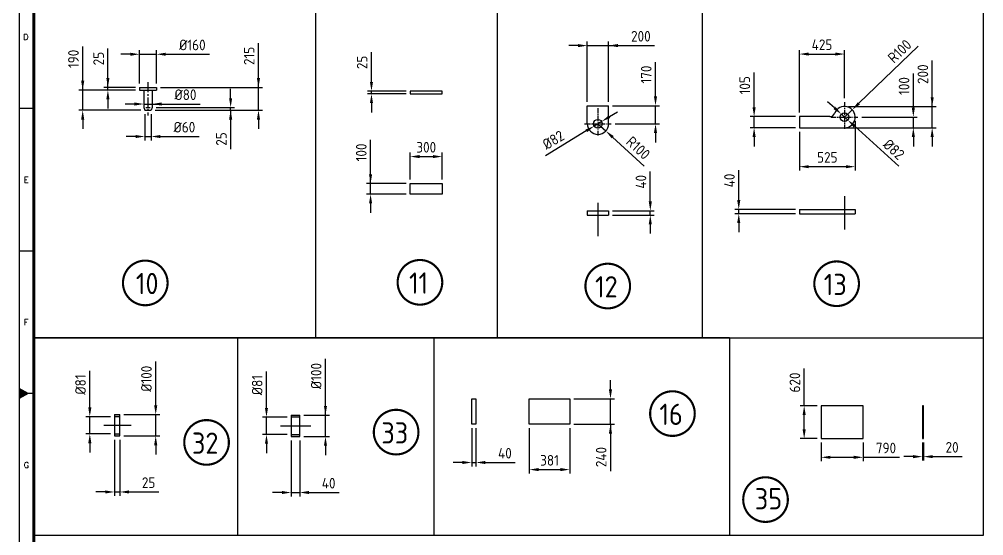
# Model space of a CAD drawing. Header units: millimetres. Extents: x -1362 to -436, y 602 to 1257.
# Drawn here: x -1359 to -996.1, y 876.7 to 1071.1 of the extents above; entities that cross this region are included whole.
import ezdxf
from ezdxf.enums import TextEntityAlignment as Align

# ---------------------------------------------------------------- set-up
doc = ezdxf.new("R2010")
doc.units = ezdxf.units.MM
doc.linetypes.add('CENTER2', pattern=[28.575, 19.05, -3.175, 3.175, -3.175])
doc.layers.add('BORDER', color=6, linetype='Continuous')
doc.styles.add('ACISOTS', font='isocp.shx')
doc.styles.add('ROMANS', font='romans.shx', dxfattribs={"width": 0.8})
doc.styles.get("Standard").update_dxf_attribs({"font": 'arial.ttf'})
doc.dimstyles.new('ISO-25', dxfattribs={"dimtxt": 4, "dimasz": 3.5, "dimexe": 1.5, "dimexo": 1.5, "dimgap": 1.5, "dimtad": 1, "dimtxsty": 'Standard', "dimcen": 0, "dimadec": 0, "dimazin": 0, "dimtfac": 1, "dimtmove": 0, "dimatfit": 3, "dimfxl": 1, "dimarcsym": 0})

# ---------------------------------------------------------------- blocks, each defined once
blk = doc.blocks.new('*D6683')
at = {"color": 0, "lineweight": -2}
for p, q in [((-1268.95, 1045.46), (-1268.95, 1062.13)), ((-1268.95, 1048.96), (-1268.95, 1052.46)), ((-1305.82, 1045.46), (-1267.45, 1045.46)), ((-1268.95, 1036.86), (-1268.95, 1045.46)), ((-1307.82, 1036.86), (-1267.45, 1036.86)), ((-1268.95, 1033.36), (-1268.95, 1029.86))]:
    blk.add_line(p, q, dxfattribs=at)
at = {"color": 0}
for points in [[(-1269.54, 1048.96), (-1268.37, 1048.96), (-1268.95, 1045.46)], [(-1268.37, 1033.36), (-1269.54, 1033.36), (-1268.95, 1036.86)]]:
    blk.add_solid(points, dxfattribs=at)
at = {"layer": 'Defpoints', "color": 0}
for p in [(-1307.32, 1045.46), (-1268.95, 1045.46), (-1309.32, 1036.86)]:
    blk.add_point(p, dxfattribs=at)
at = {"color": 0, "ltscale": 0.5, "insert": (-1272.45, 1057.29), "char_height": 4, "attachment_point": 5, "rotation": 90, "style": 'ACISOTS'}
blk.add_mtext('215', dxfattribs=at)
blk = doc.blocks.new('*D6684')
at = {"color": 0, "lineweight": -2}
for p, q in [((-1317.22, 1057.91), (-1320.72, 1057.91)), ((-1313.72, 1046.96), (-1313.72, 1059.41)), ((-1313.72, 1057.91), (-1307.32, 1057.91)), ((-1307.32, 1046.96), (-1307.32, 1059.41)), ((-1303.82, 1057.91), (-1287.32, 1057.91))]:
    blk.add_line(p, q, dxfattribs=at)
at = {"color": 0}
for points in [[(-1317.22, 1057.32), (-1317.22, 1058.49), (-1313.72, 1057.91)], [(-1303.82, 1058.49), (-1303.82, 1057.32), (-1307.32, 1057.91)]]:
    blk.add_solid(points, dxfattribs=at)
at = {"layer": 'Defpoints', "color": 0}
for p in [(-1307.32, 1057.91), (-1313.72, 1045.46), (-1307.32, 1045.46)]:
    blk.add_point(p, dxfattribs=at)
at = {"color": 0, "ltscale": 0.5, "insert": (-1293.82, 1061.41), "char_height": 4, "attachment_point": 5, "style": 'ACISOTS'}
blk.add_mtext('%%C160', dxfattribs=at)
blk = doc.blocks.new('*D6685')
at = {"color": 0, "lineweight": -2}
for p, q in [((-1311.72, 1035.36), (-1311.72, 1025.46)), ((-1309.32, 1035.36), (-1309.32, 1025.46)), ((-1315.22, 1026.96), (-1318.72, 1026.96)), ((-1311.72, 1026.96), (-1309.32, 1026.96)), ((-1305.82, 1026.96), (-1291.32, 1026.96))]:
    blk.add_line(p, q, dxfattribs=at)
at = {"color": 0}
for points in [[(-1315.22, 1026.38), (-1315.22, 1027.54), (-1311.72, 1026.96)], [(-1305.82, 1027.54), (-1305.82, 1026.38), (-1309.32, 1026.96)]]:
    blk.add_solid(points, dxfattribs=at)
at = {"layer": 'Defpoints', "color": 0}
for p in [(-1311.72, 1036.86), (-1309.32, 1036.86), (-1309.32, 1026.96)]:
    blk.add_point(p, dxfattribs=at)
at = {"color": 0, "ltscale": 0.5, "insert": (-1296.82, 1030.46), "char_height": 4, "attachment_point": 5, "style": 'ACISOTS'}
blk.add_mtext('%%C60', dxfattribs=at)
blk = doc.blocks.new('*D6686')
at = {"color": 0, "lineweight": -2}
for p, q in [((-1335.09, 1044.46), (-1335.09, 1060.88)), ((-1335.09, 1047.96), (-1335.09, 1051.46)), ((-1315.22, 1044.46), (-1336.59, 1044.46)), ((-1335.09, 1036.86), (-1335.09, 1044.46)), ((-1313.22, 1036.86), (-1336.59, 1036.86)), ((-1335.09, 1033.36), (-1335.09, 1029.86))]:
    blk.add_line(p, q, dxfattribs=at)
at = {"color": 0}
for points in [[(-1335.68, 1047.96), (-1334.51, 1047.96), (-1335.09, 1044.46)], [(-1334.51, 1033.36), (-1335.68, 1033.36), (-1335.09, 1036.86)]]:
    blk.add_solid(points, dxfattribs=at)
at = {"layer": 'Defpoints', "color": 0}
for p in [(-1335.09, 1044.46), (-1313.72, 1044.46), (-1311.72, 1036.86)]:
    blk.add_point(p, dxfattribs=at)
at = {"color": 0, "ltscale": 0.5, "insert": (-1338.59, 1056.17), "char_height": 4, "attachment_point": 5, "rotation": 90, "style": 'ACISOTS'}
blk.add_mtext('190', dxfattribs=at)
blk = doc.blocks.new('*D6687')
at = {"color": 0, "lineweight": -2}
for p, q in [((-1315.62, 1039.19), (-1319.12, 1039.19)), ((-1312.12, 1039.66), (-1312.12, 1037.69)), ((-1312.12, 1039.19), (-1308.92, 1039.19)), ((-1308.92, 1039.66), (-1308.92, 1037.69)), ((-1308.92, 1039.19), (-1290.92, 1039.19)), ((-1305.42, 1039.19), (-1301.92, 1039.19))]:
    blk.add_line(p, q, dxfattribs=at)
at = {"color": 0}
for points in [[(-1315.62, 1038.6), (-1315.62, 1039.77), (-1312.12, 1039.19)], [(-1305.42, 1039.77), (-1305.42, 1038.6), (-1308.92, 1039.19)]]:
    blk.add_solid(points, dxfattribs=at)
at = {"layer": 'Defpoints', "color": 0}
for p in [(-1312.12, 1041.16), (-1308.92, 1041.16), (-1308.92, 1039.19)]:
    blk.add_point(p, dxfattribs=at)
at = {"color": 0, "ltscale": 0.5, "insert": (-1296.42, 1042.69), "char_height": 4, "attachment_point": 5, "style": 'ACISOTS'}
blk.add_mtext('%%C80', dxfattribs=at)
blk = doc.blocks.new('*D6688')
at = {"color": 0, "lineweight": -2}
for p, q in [((-1325.61, 1045.46), (-1325.61, 1060.13)), ((-1325.61, 1048.96), (-1325.61, 1052.46)), ((-1315.22, 1045.46), (-1327.11, 1045.46)), ((-1325.61, 1044.46), (-1325.61, 1045.46)), ((-1315.22, 1044.46), (-1327.11, 1044.46)), ((-1325.61, 1040.96), (-1325.61, 1037.46))]:
    blk.add_line(p, q, dxfattribs=at)
at = {"color": 0}
for points in [[(-1326.19, 1048.96), (-1325.03, 1048.96), (-1325.61, 1045.46)], [(-1325.03, 1040.96), (-1326.19, 1040.96), (-1325.61, 1044.46)]]:
    blk.add_solid(points, dxfattribs=at)
at = {"layer": 'Defpoints', "color": 0}
for p in [(-1325.61, 1045.46), (-1313.72, 1045.46), (-1313.72, 1044.46)]:
    blk.add_point(p, dxfattribs=at)
at = {"color": 0, "ltscale": 0.5, "insert": (-1329.11, 1056.29), "char_height": 4, "attachment_point": 5, "rotation": 90, "style": 'ACISOTS'}
blk.add_mtext('25', dxfattribs=at)
blk = doc.blocks.new('*D6689')
at = {"color": 0, "lineweight": -2}
for p, q in [((-1279.42, 1041.36), (-1279.42, 1044.86)), ((-1307.82, 1036.86), (-1277.92, 1036.86)), ((-1307.42, 1037.86), (-1277.92, 1037.86)), ((-1279.42, 1036.86), (-1279.42, 1037.86)), ((-1279.42, 1036.86), (-1279.42, 1022.19)), ((-1279.42, 1033.36), (-1279.42, 1029.86))]:
    blk.add_line(p, q, dxfattribs=at)
at = {"color": 0}
for points in [[(-1280.01, 1041.36), (-1278.84, 1041.36), (-1279.42, 1037.86)], [(-1278.84, 1033.36), (-1280.01, 1033.36), (-1279.42, 1036.86)]]:
    blk.add_solid(points, dxfattribs=at)
at = {"layer": 'Defpoints', "color": 0}
for p in [(-1309.32, 1036.86), (-1308.92, 1037.86), (-1279.42, 1037.86)]:
    blk.add_point(p, dxfattribs=at)
at = {"color": 0, "ltscale": 0.5, "insert": (-1282.92, 1026.03), "char_height": 4, "attachment_point": 5, "rotation": 90, "style": 'ACISOTS'}
blk.add_mtext('25', dxfattribs=at)
blk = doc.blocks.new('*D6693')
at = {"color": 0, "lineweight": -2}
for p, q in [((-1226.77, 1009.27), (-1226.77, 1025.67)), ((-1226.77, 1012.77), (-1226.77, 1016.27)), ((-1213.32, 1009.27), (-1228.27, 1009.27)), ((-1226.77, 1005.27), (-1226.77, 1009.27)), ((-1213.32, 1005.27), (-1228.27, 1005.27)), ((-1226.77, 1001.77), (-1226.77, 998.27))]:
    blk.add_line(p, q, dxfattribs=at)
at = {"color": 0}
for points in [[(-1227.36, 1012.77), (-1226.19, 1012.77), (-1226.77, 1009.27)], [(-1226.19, 1001.77), (-1227.36, 1001.77), (-1226.77, 1005.27)]]:
    blk.add_solid(points, dxfattribs=at)
at = {"layer": 'Defpoints', "color": 0}
for p in [(-1226.77, 1009.27), (-1211.82, 1009.27), (-1211.82, 1005.27)]:
    blk.add_point(p, dxfattribs=at)
at = {"color": 0, "ltscale": 0.5, "insert": (-1230.27, 1020.97), "char_height": 4, "attachment_point": 5, "rotation": 90, "style": 'ACISOTS'}
blk.add_mtext('100', dxfattribs=at)
blk = doc.blocks.new('*D6694')
at = {"color": 0, "lineweight": -2}
for p, q in [((-1211.82, 1010.77), (-1211.82, 1020.91)), ((-1199.82, 1010.77), (-1199.82, 1020.91)), ((-1208.32, 1019.41), (-1203.32, 1019.41))]:
    blk.add_line(p, q, dxfattribs=at)
at = {"color": 0}
for points in [[(-1208.32, 1019.99), (-1208.32, 1018.82), (-1211.82, 1019.41)], [(-1203.32, 1018.82), (-1203.32, 1019.99), (-1199.82, 1019.41)]]:
    blk.add_solid(points, dxfattribs=at)
at = {"layer": 'Defpoints', "color": 0}
for p in [(-1199.82, 1019.41), (-1211.82, 1009.27), (-1199.82, 1009.27)]:
    blk.add_point(p, dxfattribs=at)
at = {"color": 0, "ltscale": 0.5, "insert": (-1205.82, 1022.91), "char_height": 4, "attachment_point": 5, "style": 'ACISOTS'}
blk.add_mtext('300', dxfattribs=at)
blk = doc.blocks.new('*D6695')
at = {"color": 0, "lineweight": -2}
for p, q in [((-1226.44, 1047.51), (-1226.44, 1058.68)), ((-1213.32, 1044.01), (-1227.94, 1044.01)), ((-1213.32, 1043.01), (-1227.94, 1043.01)), ((-1226.44, 1043.01), (-1226.44, 1044.01)), ((-1226.44, 1039.51), (-1226.44, 1036.01))]:
    blk.add_line(p, q, dxfattribs=at)
at = {"color": 0}
for points in [[(-1227.02, 1047.51), (-1225.85, 1047.51), (-1226.44, 1044.01)], [(-1225.85, 1039.51), (-1227.02, 1039.51), (-1226.44, 1043.01)]]:
    blk.add_solid(points, dxfattribs=at)
at = {"layer": 'Defpoints', "color": 0}
for p in [(-1226.44, 1044.01), (-1211.82, 1044.01), (-1211.82, 1043.01)]:
    blk.add_point(p, dxfattribs=at)
at = {"color": 0, "ltscale": 0.5, "insert": (-1229.94, 1054.84), "char_height": 4, "attachment_point": 5, "rotation": 90, "style": 'ACISOTS'}
blk.add_mtext('25', dxfattribs=at)
blk = doc.blocks.new('*D6696')
at = {"color": 0, "lineweight": -2}
for p, q in [((-1148.71, 1061.17), (-1152.21, 1061.17)), ((-1145.21, 1040.06), (-1145.21, 1062.67)), ((-1145.21, 1061.17), (-1137.21, 1061.17)), ((-1137.21, 1040.06), (-1137.21, 1062.67)), ((-1137.21, 1061.17), (-1119.91, 1061.17)), ((-1133.71, 1061.17), (-1130.21, 1061.17))]:
    blk.add_line(p, q, dxfattribs=at)
at = {"color": 0}
for points in [[(-1148.71, 1060.59), (-1148.71, 1061.76), (-1145.21, 1061.17)], [(-1133.71, 1061.76), (-1133.71, 1060.59), (-1137.21, 1061.17)]]:
    blk.add_solid(points, dxfattribs=at)
at = {"layer": 'Defpoints', "color": 0}
for p in [(-1137.21, 1061.17), (-1145.21, 1038.56), (-1137.21, 1038.56)]:
    blk.add_point(p, dxfattribs=at)
at = {"color": 0, "ltscale": 0.5, "insert": (-1125.06, 1064.68), "char_height": 4, "attachment_point": 5, "style": 'ACISOTS'}
blk.add_mtext('200', dxfattribs=at)
blk = doc.blocks.new('*D6697')
at = {"color": 0, "lineweight": -2}
for p, q in [((-1121.52, 1002.52), (-1121.52, 1013.83)), ((-1135.71, 999.02), (-1120.02, 999.02)), ((-1121.52, 997.42), (-1121.52, 999.02)), ((-1135.71, 997.42), (-1120.02, 997.42)), ((-1121.52, 993.92), (-1121.52, 990.42))]:
    blk.add_line(p, q, dxfattribs=at)
at = {"color": 0}
for points in [[(-1122.1, 1002.52), (-1120.93, 1002.52), (-1121.52, 999.02)], [(-1120.93, 993.92), (-1122.1, 993.92), (-1121.52, 997.42)]]:
    blk.add_solid(points, dxfattribs=at)
at = {"layer": 'Defpoints', "color": 0}
for p in [(-1137.21, 999.02), (-1121.52, 999.02), (-1137.21, 997.42)]:
    blk.add_point(p, dxfattribs=at)
at = {"color": 0, "ltscale": 0.5, "insert": (-1125.02, 1009.93), "char_height": 4, "attachment_point": 5, "rotation": 90, "style": 'ACISOTS'}
blk.add_mtext('40', dxfattribs=at)
blk = doc.blocks.new('*D6698')
at = {"color": 0, "lineweight": -2}
for p, q in [((-1119.55, 1042.06), (-1119.55, 1054.97)), ((-1135.71, 1038.56), (-1118.05, 1038.56)), ((-1119.55, 1031.76), (-1119.55, 1038.56)), ((-1134.7, 1031.76), (-1118.05, 1031.76)), ((-1119.55, 1028.26), (-1119.55, 1024.76))]:
    blk.add_line(p, q, dxfattribs=at)
at = {"color": 0}
for points in [[(-1120.14, 1042.06), (-1118.97, 1042.06), (-1119.55, 1038.56)], [(-1118.97, 1028.26), (-1120.14, 1028.26), (-1119.55, 1031.76)]]:
    blk.add_solid(points, dxfattribs=at)
at = {"layer": 'Defpoints', "color": 0}
for p in [(-1137.21, 1038.56), (-1119.55, 1038.56), (-1136.2, 1031.76)]:
    blk.add_point(p, dxfattribs=at)
at = {"color": 0, "ltscale": 0.5, "insert": (-1123.05, 1050.27), "char_height": 4, "attachment_point": 5, "rotation": 90, "style": 'ACISOTS'}
blk.add_mtext('170', dxfattribs=at)
blk = doc.blocks.new('*D6699')
at = {"color": 0, "lineweight": -2}
for p, q in [((-1136.82, 1034.43), (-1133.83, 1036.25)), ((-1139.81, 1032.62), (-1142.61, 1030.91)), ((-1145.6, 1029.1), (-1160.98, 1019.75))]:
    blk.add_line(p, q, dxfattribs=at)
at = {"color": 0}
for points in [[(-1137.12, 1034.93), (-1136.52, 1033.94), (-1139.81, 1032.62)], [(-1145.3, 1028.6), (-1145.91, 1029.59), (-1142.61, 1030.91)]]:
    blk.add_solid(points, dxfattribs=at)
at = {"layer": 'Defpoints', "color": 0}
for p in [(-1142.61, 1030.91), (-1139.81, 1032.62)]:
    blk.add_point(p, dxfattribs=at)
at = {"color": 0, "ltscale": 0.5, "insert": (-1158, 1025.66), "char_height": 4, "attachment_point": 5, "rotation": 31.293, "style": 'ACISOTS'}
blk.add_mtext('%%c82', dxfattribs=at)
blk = doc.blocks.new('*D6700')
at = {"color": 0, "lineweight": -2}
for p, q in [((-1141.21, 1031.76), (-1138.26, 1029.07)), ((-1135.68, 1026.7), (-1123.79, 1015.84))]:
    blk.add_line(p, q, dxfattribs=at)
at = {"color": 0}
blk.add_solid([(-1135.28, 1027.13), (-1136.07, 1026.27), (-1138.26, 1029.07)], dxfattribs=at)
at = {"layer": 'Defpoints', "color": 0}
for p in [(-1141.21, 1031.76), (-1138.26, 1029.07)]:
    blk.add_point(p, dxfattribs=at)
at = {"color": 0, "ltscale": 0.5, "insert": (-1126.08, 1022.67), "char_height": 4, "attachment_point": 5, "rotation": 317.5612, "style": 'ACISOTS'}
blk.add_mtext('R100', dxfattribs=at)
blk = doc.blocks.new('*D6701')
at = {"color": 0, "lineweight": -2}
for p, q in [((-1065.41, 1035.96), (-1065.41, 1059.49)), ((-1061.91, 1057.99), (-1051.91, 1057.99)), ((-1048.41, 1041.37), (-1048.41, 1059.49))]:
    blk.add_line(p, q, dxfattribs=at)
at = {"color": 0}
for points in [[(-1061.91, 1058.57), (-1061.91, 1057.41), (-1065.41, 1057.99)], [(-1051.91, 1057.41), (-1051.91, 1058.57), (-1048.41, 1057.99)]]:
    blk.add_solid(points, dxfattribs=at)
at = {"layer": 'Defpoints', "color": 0}
for p in [(-1048.41, 1057.99), (-1048.41, 1039.87), (-1065.41, 1034.46)]:
    blk.add_point(p, dxfattribs=at)
at = {"color": 0, "ltscale": 0.5, "insert": (-1056.91, 1061.49), "char_height": 4, "attachment_point": 5, "style": 'ACISOTS'}
blk.add_mtext('425', dxfattribs=at)
blk = doc.blocks.new('*D6702')
at = {"color": 0, "lineweight": -2}
for p, q in [((-1043.01, 1039.46), (-1020.75, 1060.91)), ((-1048.41, 1034.26), (-1045.53, 1037.03))]:
    blk.add_line(p, q, dxfattribs=at)
at = {"color": 0}
blk.add_solid([(-1043.42, 1039.88), (-1042.61, 1039.04), (-1045.53, 1037.03)], dxfattribs=at)
at = {"layer": 'Defpoints', "color": 0}
for p in [(-1048.41, 1034.26), (-1045.53, 1037.03)]:
    blk.add_point(p, dxfattribs=at)
at = {"color": 0, "ltscale": 0.5, "insert": (-1027.71, 1059.06), "char_height": 4, "attachment_point": 5, "rotation": 43.934, "style": 'ACISOTS'}
blk.add_mtext('R100', dxfattribs=at)
blk = doc.blocks.new('*D6703')
at = {"color": 0, "lineweight": -2}
for p, q in [((-1082.46, 1037.96), (-1082.46, 1051.02)), ((-1066.91, 1034.46), (-1083.96, 1034.46)), ((-1082.46, 1030.26), (-1082.46, 1034.46)), ((-1066.91, 1030.26), (-1083.96, 1030.26)), ((-1082.46, 1026.76), (-1082.46, 1023.26))]:
    blk.add_line(p, q, dxfattribs=at)
at = {"color": 0}
for points in [[(-1083.04, 1037.96), (-1081.87, 1037.96), (-1082.46, 1034.46)], [(-1081.87, 1026.76), (-1083.04, 1026.76), (-1082.46, 1030.26)]]:
    blk.add_solid(points, dxfattribs=at)
at = {"layer": 'Defpoints', "color": 0}
for p in [(-1082.46, 1034.46), (-1065.41, 1034.46), (-1065.41, 1030.26)]:
    blk.add_point(p, dxfattribs=at)
at = {"color": 0, "ltscale": 0.5, "insert": (-1085.96, 1046.24), "char_height": 4, "attachment_point": 5, "rotation": 90, "style": 'ACISOTS'}
blk.add_mtext('105', dxfattribs=at)
blk = doc.blocks.new('*D6704')
at = {"color": 0, "lineweight": -2}
for p, q in [((-1022.54, 1037.76), (-1022.54, 1050.66)), ((-1041.9, 1034.26), (-1021.04, 1034.26)), ((-1022.54, 1030.26), (-1022.54, 1034.26)), ((-1046.91, 1030.26), (-1021.04, 1030.26)), ((-1022.54, 1026.76), (-1022.54, 1023.26))]:
    blk.add_line(p, q, dxfattribs=at)
at = {"color": 0}
for points in [[(-1023.12, 1037.76), (-1021.96, 1037.76), (-1022.54, 1034.26)], [(-1021.96, 1026.76), (-1023.12, 1026.76), (-1022.54, 1030.26)]]:
    blk.add_solid(points, dxfattribs=at)
at = {"layer": 'Defpoints', "color": 0}
for p in [(-1043.4, 1034.26), (-1022.54, 1034.26), (-1048.41, 1030.26)]:
    blk.add_point(p, dxfattribs=at)
at = {"color": 0, "ltscale": 0.5, "insert": (-1026.04, 1045.96), "char_height": 4, "attachment_point": 5, "rotation": 90, "style": 'ACISOTS'}
blk.add_mtext('100', dxfattribs=at)
blk = doc.blocks.new('*D6705')
at = {"color": 0, "lineweight": -2}
for p, q in [((-1088.23, 1003.02), (-1088.23, 1014.32)), ((-1066.91, 999.52), (-1089.73, 999.52)), ((-1088.23, 997.92), (-1088.23, 999.52)), ((-1066.91, 997.92), (-1089.73, 997.92)), ((-1088.23, 994.42), (-1088.23, 990.92))]:
    blk.add_line(p, q, dxfattribs=at)
at = {"color": 0}
for points in [[(-1088.82, 1003.02), (-1087.65, 1003.02), (-1088.23, 999.52)], [(-1087.65, 994.42), (-1088.82, 994.42), (-1088.23, 997.92)]]:
    blk.add_solid(points, dxfattribs=at)
at = {"layer": 'Defpoints', "color": 0}
for p in [(-1088.23, 999.52), (-1065.41, 999.52), (-1065.41, 997.92)]:
    blk.add_point(p, dxfattribs=at)
at = {"color": 0, "ltscale": 0.5, "insert": (-1091.73, 1010.42), "char_height": 4, "attachment_point": 5, "rotation": 90, "style": 'ACISOTS'}
blk.add_mtext('40', dxfattribs=at)
blk = doc.blocks.new('*D6706')
at = {"color": 0, "lineweight": -2}
for p, q in [((-1052.21, 1037.71), (-1054.8, 1040.07)), ((-1049.62, 1035.36), (-1047.2, 1033.15)), ((-1044.61, 1030.8), (-1028.06, 1015.76))]:
    blk.add_line(p, q, dxfattribs=at)
at = {"color": 0}
for points in [[(-1052.61, 1037.28), (-1051.82, 1038.15), (-1049.62, 1035.36)], [(-1044.22, 1031.23), (-1045, 1030.37), (-1047.2, 1033.15)]]:
    blk.add_solid(points, dxfattribs=at)
at = {"layer": 'Defpoints', "color": 0}
for p in [(-1049.62, 1035.36), (-1047.2, 1033.15)]:
    blk.add_point(p, dxfattribs=at)
at = {"color": 0, "ltscale": 0.5, "insert": (-1029.87, 1022.13), "char_height": 4, "attachment_point": 5, "rotation": 317.7211, "style": 'ACISOTS'}
blk.add_mtext('%%c82', dxfattribs=at)
blk = doc.blocks.new('*D6707')
at = {"color": 0, "lineweight": -2}
for p, q in [((-1015.45, 1038.26), (-1015.45, 1055.56)), ((-1015.45, 1041.76), (-1015.45, 1045.26)), ((-1046.91, 1038.26), (-1013.95, 1038.26)), ((-1015.45, 1030.26), (-1015.45, 1038.26)), ((-1063.91, 1030.26), (-1013.95, 1030.26)), ((-1015.45, 1026.76), (-1015.45, 1023.26))]:
    blk.add_line(p, q, dxfattribs=at)
at = {"color": 0}
for points in [[(-1016.04, 1041.76), (-1014.87, 1041.76), (-1015.45, 1038.26)], [(-1014.87, 1026.76), (-1016.04, 1026.76), (-1015.45, 1030.26)]]:
    blk.add_solid(points, dxfattribs=at)
at = {"layer": 'Defpoints', "color": 0}
for p in [(-1048.41, 1038.26), (-1015.45, 1038.26), (-1065.41, 1030.26)]:
    blk.add_point(p, dxfattribs=at)
at = {"color": 0, "ltscale": 0.5, "insert": (-1018.95, 1050.41), "char_height": 4, "attachment_point": 5, "rotation": 90, "style": 'ACISOTS'}
blk.add_mtext('200', dxfattribs=at)
blk = doc.blocks.new('*D6708')
at = {"color": 0, "lineweight": -2}
for p, q in [((-1044.41, 1032.76), (-1044.41, 1014.11)), ((-1065.41, 1028.76), (-1065.41, 1014.11)), ((-1047.91, 1015.61), (-1061.91, 1015.61))]:
    blk.add_line(p, q, dxfattribs=at)
at = {"color": 0}
for points in [[(-1061.91, 1016.19), (-1061.91, 1015.02), (-1065.41, 1015.61)], [(-1047.91, 1015.02), (-1047.91, 1016.19), (-1044.41, 1015.61)]]:
    blk.add_solid(points, dxfattribs=at)
at = {"layer": 'Defpoints', "color": 0}
for p in [(-1044.41, 1034.26), (-1065.41, 1030.26), (-1065.41, 1015.61)]:
    blk.add_point(p, dxfattribs=at)
at = {"color": 0, "ltscale": 0.5, "insert": (-1054.91, 1019.11), "char_height": 4, "attachment_point": 5, "style": 'ACISOTS'}
blk.add_mtext('525', dxfattribs=at)
blk = doc.blocks.new('*D6709')
at = {"color": 0, "lineweight": -2}
for p, q in [((-1167.06, 917.18), (-1167.06, 900.12)), ((-1151.82, 917.18), (-1151.82, 900.12)), ((-1163.56, 901.62), (-1155.32, 901.62))]:
    blk.add_line(p, q, dxfattribs=at)
at = {"color": 0}
for points in [[(-1163.56, 902.21), (-1163.56, 901.04), (-1167.06, 901.62)], [(-1155.32, 901.04), (-1155.32, 902.21), (-1151.82, 901.62)]]:
    blk.add_solid(points, dxfattribs=at)
at = {"layer": 'Defpoints', "color": 0}
for p in [(-1167.06, 918.68), (-1151.82, 918.68), (-1151.82, 901.62)]:
    blk.add_point(p, dxfattribs=at)
at = {"color": 0, "ltscale": 0.5, "insert": (-1159.44, 905.12), "char_height": 4, "attachment_point": 5, "style": 'ACISOTS'}
blk.add_mtext('381', dxfattribs=at)
blk = doc.blocks.new('*D6710')
at = {"color": 0, "lineweight": -2}
for p, q in [((-1136.5, 931.78), (-1136.5, 935.28)), ((-1150.32, 928.28), (-1135, 928.28)), ((-1136.5, 918.68), (-1136.5, 928.28)), ((-1150.32, 918.68), (-1135, 918.68)), ((-1136.5, 918.68), (-1136.5, 900.98)), ((-1136.5, 915.18), (-1136.5, 911.68))]:
    blk.add_line(p, q, dxfattribs=at)
at = {"color": 0}
for points in [[(-1137.09, 931.78), (-1135.92, 931.78), (-1136.5, 928.28)], [(-1135.92, 915.18), (-1137.09, 915.18), (-1136.5, 918.68)]]:
    blk.add_solid(points, dxfattribs=at)
at = {"layer": 'Defpoints', "color": 0}
for p in [(-1151.82, 928.28), (-1136.5, 928.28), (-1151.82, 918.68)]:
    blk.add_point(p, dxfattribs=at)
at = {"color": 0, "ltscale": 0.5, "insert": (-1140, 906.33), "char_height": 4, "attachment_point": 5, "rotation": 90, "style": 'ACISOTS'}
blk.add_mtext('240', dxfattribs=at)
blk = doc.blocks.new('*D6711')
at = {"color": 0, "lineweight": -2}
for p, q in [((-1188.73, 917.18), (-1188.73, 902.8)), ((-1187.13, 917.18), (-1187.13, 902.8)), ((-1192.23, 904.3), (-1195.73, 904.3)), ((-1188.73, 904.3), (-1187.13, 904.3)), ((-1183.63, 904.3), (-1172.32, 904.3))]:
    blk.add_line(p, q, dxfattribs=at)
at = {"color": 0}
for points in [[(-1192.23, 903.72), (-1192.23, 904.88), (-1188.73, 904.3)], [(-1183.63, 904.88), (-1183.63, 903.72), (-1187.13, 904.3)]]:
    blk.add_solid(points, dxfattribs=at)
at = {"layer": 'Defpoints', "color": 0}
for p in [(-1188.73, 918.68), (-1187.13, 918.68), (-1187.13, 904.3)]:
    blk.add_point(p, dxfattribs=at)
at = {"color": 0, "ltscale": 0.5, "insert": (-1176.22, 907.8), "char_height": 4, "attachment_point": 5, "style": 'ACISOTS'}
blk.add_mtext('40', dxfattribs=at)
blk = doc.blocks.new('*D6744')
at = {"color": 0, "lineweight": -2}
for p, q in [((-1307.62, 925.8), (-1307.62, 942.3)), ((-1319.62, 922.3), (-1306.12, 922.3)), ((-1307.62, 914.3), (-1307.62, 922.3)), ((-1319.62, 914.3), (-1306.12, 914.3)), ((-1307.62, 910.8), (-1307.62, 907.3))]:
    blk.add_line(p, q, dxfattribs=at)
at = {"color": 0}
for points in [[(-1308.21, 925.8), (-1307.04, 925.8), (-1307.62, 922.3)], [(-1307.04, 910.8), (-1308.21, 910.8), (-1307.62, 914.3)]]:
    blk.add_solid(points, dxfattribs=at)
at = {"layer": 'Defpoints', "color": 0}
for p in [(-1321.12, 922.3), (-1307.62, 922.3), (-1321.12, 914.3)]:
    blk.add_point(p, dxfattribs=at)
at = {"color": 0, "ltscale": 0.5, "insert": (-1311.12, 935.8), "char_height": 4, "attachment_point": 5, "rotation": 90, "style": 'ACISOTS'}
blk.add_mtext('%%C100', dxfattribs=at)
blk = doc.blocks.new('*D6745')
at = {"color": 0, "lineweight": -2}
for p, q in [((-1332.42, 925.04), (-1332.42, 938.74)), ((-1324.62, 921.54), (-1333.92, 921.54)), ((-1332.42, 915.06), (-1332.42, 921.54)), ((-1324.62, 915.06), (-1333.92, 915.06)), ((-1332.42, 911.56), (-1332.42, 908.06))]:
    blk.add_line(p, q, dxfattribs=at)
at = {"color": 0}
for points in [[(-1333, 925.04), (-1331.83, 925.04), (-1332.42, 921.54)], [(-1331.83, 911.56), (-1333, 911.56), (-1332.42, 915.06)]]:
    blk.add_solid(points, dxfattribs=at)
at = {"layer": 'Defpoints', "color": 0}
for p in [(-1332.42, 921.54), (-1323.12, 921.54), (-1323.12, 915.06)]:
    blk.add_point(p, dxfattribs=at)
at = {"color": 0, "ltscale": 0.5, "insert": (-1335.92, 933.64), "char_height": 4, "attachment_point": 5, "rotation": 90, "style": 'ACISOTS'}
blk.add_mtext('%%C81', dxfattribs=at)
blk = doc.blocks.new('*D6746')
at = {"color": 0, "lineweight": -2}
for p, q in [((-1323.12, 912.8), (-1323.12, 891.71)), ((-1321.12, 912.8), (-1321.12, 891.71)), ((-1326.62, 893.21), (-1330.12, 893.21)), ((-1323.12, 893.21), (-1321.12, 893.21)), ((-1317.62, 893.21), (-1306.45, 893.21))]:
    blk.add_line(p, q, dxfattribs=at)
at = {"color": 0}
for points in [[(-1326.62, 892.63), (-1326.62, 893.8), (-1323.12, 893.21)], [(-1317.62, 893.8), (-1317.62, 892.63), (-1321.12, 893.21)]]:
    blk.add_solid(points, dxfattribs=at)
at = {"layer": 'Defpoints', "color": 0}
for p in [(-1323.12, 914.3), (-1321.12, 914.3), (-1321.12, 893.21)]:
    blk.add_point(p, dxfattribs=at)
at = {"color": 0, "ltscale": 0.5, "insert": (-1310.29, 896.71), "char_height": 4, "attachment_point": 5, "style": 'ACISOTS'}
blk.add_mtext('25', dxfattribs=at)
blk = doc.blocks.new('*D6747')
at = {"color": 0, "lineweight": -2}
for p, q in [((-1243.74, 922.09), (-1243.74, 943.33)), ((-1243.74, 925.59), (-1243.74, 929.09)), ((-1251.94, 922.09), (-1242.24, 922.09)), ((-1243.74, 914.09), (-1243.74, 922.09)), ((-1251.94, 914.09), (-1242.24, 914.09)), ((-1243.74, 910.59), (-1243.74, 907.09))]:
    blk.add_line(p, q, dxfattribs=at)
at = {"color": 0}
for points in [[(-1244.33, 925.59), (-1243.16, 925.59), (-1243.74, 922.09)], [(-1243.16, 910.59), (-1244.33, 910.59), (-1243.74, 914.09)]]:
    blk.add_solid(points, dxfattribs=at)
at = {"layer": 'Defpoints', "color": 0}
for p in [(-1253.44, 922.09), (-1243.74, 922.09), (-1253.44, 914.09)]:
    blk.add_point(p, dxfattribs=at)
at = {"color": 0, "ltscale": 0.5, "insert": (-1247.24, 936.83), "char_height": 4, "attachment_point": 5, "rotation": 90, "style": 'ACISOTS'}
blk.add_mtext('%%C100', dxfattribs=at)
blk = doc.blocks.new('*D6748')
at = {"color": 0, "lineweight": -2}
for p, q in [((-1265.94, 924.83), (-1265.94, 938.53)), ((-1258.14, 921.33), (-1267.44, 921.33)), ((-1265.94, 914.85), (-1265.94, 921.33)), ((-1258.14, 914.85), (-1267.44, 914.85)), ((-1265.94, 911.35), (-1265.94, 907.85))]:
    blk.add_line(p, q, dxfattribs=at)
at = {"color": 0}
for points in [[(-1266.52, 924.83), (-1265.36, 924.83), (-1265.94, 921.33)], [(-1265.36, 911.35), (-1266.52, 911.35), (-1265.94, 914.85)]]:
    blk.add_solid(points, dxfattribs=at)
at = {"layer": 'Defpoints', "color": 0}
for p in [(-1265.94, 921.33), (-1256.64, 921.33), (-1256.64, 914.85)]:
    blk.add_point(p, dxfattribs=at)
at = {"color": 0, "ltscale": 0.5, "insert": (-1269.44, 933.43), "char_height": 4, "attachment_point": 5, "rotation": 90, "style": 'ACISOTS'}
blk.add_mtext('%%C81', dxfattribs=at)
blk = doc.blocks.new('*D6749')
at = {"color": 0, "lineweight": -2}
for p, q in [((-1256.64, 912.59), (-1256.64, 891.5)), ((-1253.44, 912.59), (-1253.44, 891.5)), ((-1260.14, 893), (-1263.64, 893)), ((-1256.64, 893), (-1253.44, 893)), ((-1249.94, 893), (-1238.64, 893))]:
    blk.add_line(p, q, dxfattribs=at)
at = {"color": 0}
for points in [[(-1260.14, 892.42), (-1260.14, 893.59), (-1256.64, 893)], [(-1249.94, 893.59), (-1249.94, 892.42), (-1253.44, 893)]]:
    blk.add_solid(points, dxfattribs=at)
at = {"layer": 'Defpoints', "color": 0}
for p in [(-1256.64, 914.09), (-1253.44, 914.09), (-1253.44, 893)]:
    blk.add_point(p, dxfattribs=at)
at = {"color": 0, "ltscale": 0.5, "insert": (-1242.54, 896.5), "char_height": 4, "attachment_point": 5, "style": 'ACISOTS'}
blk.add_mtext('40', dxfattribs=at)
blk = doc.blocks.new('*D6808')
at = {"color": 0, "lineweight": -2}
for p, q in [((-1057.25, 911.78), (-1057.25, 904.75)), ((-1041.45, 911.78), (-1041.45, 904.75)), ((-1053.75, 906.25), (-1044.95, 906.25)), ((-1041.45, 906.25), (-1027.73, 906.25))]:
    blk.add_line(p, q, dxfattribs=at)
at = {"color": 0}
for points in [[(-1053.75, 906.83), (-1053.75, 905.67), (-1057.25, 906.25)], [(-1044.95, 905.67), (-1044.95, 906.83), (-1041.45, 906.25)]]:
    blk.add_solid(points, dxfattribs=at)
at = {"layer": 'Defpoints', "color": 0}
for p in [(-1057.25, 913.28), (-1041.45, 913.28), (-1041.45, 906.25)]:
    blk.add_point(p, dxfattribs=at)
at = {"color": 0, "ltscale": 0.5, "insert": (-1032.84, 909.75), "char_height": 4, "attachment_point": 5, "style": 'ACISOTS'}
blk.add_mtext('790', dxfattribs=at)
blk = doc.blocks.new('*D6809')
at = {"color": 0, "lineweight": -2}
for p, q in [((-1063.61, 925.68), (-1063.61, 939.62)), ((-1058.75, 925.68), (-1065.11, 925.68)), ((-1063.61, 916.78), (-1063.61, 922.18)), ((-1058.75, 913.28), (-1065.11, 913.28))]:
    blk.add_line(p, q, dxfattribs=at)
at = {"color": 0}
for points in [[(-1063.03, 922.18), (-1064.2, 922.18), (-1063.61, 925.68)], [(-1064.2, 916.78), (-1063.03, 916.78), (-1063.61, 913.28)]]:
    blk.add_solid(points, dxfattribs=at)
at = {"layer": 'Defpoints', "color": 0}
for p in [(-1063.61, 925.68), (-1057.25, 925.68), (-1057.25, 913.28)]:
    blk.add_point(p, dxfattribs=at)
at = {"color": 0, "ltscale": 0.5, "insert": (-1067.11, 934.4), "char_height": 4, "attachment_point": 5, "rotation": 90, "style": 'ACISOTS'}
blk.add_mtext('620', dxfattribs=at)
blk = doc.blocks.new('*D6810')
at = {"color": 0, "lineweight": -2}
for p, q in [((-1019.11, 911.78), (-1019.11, 905)), ((-1018.71, 911.78), (-1018.71, 905)), ((-1022.61, 906.5), (-1026.11, 906.5)), ((-1019.11, 906.5), (-1018.71, 906.5)), ((-1015.21, 906.5), (-1004.21, 906.5))]:
    blk.add_line(p, q, dxfattribs=at)
at = {"color": 0}
for points in [[(-1022.61, 905.92), (-1022.61, 907.08), (-1019.11, 906.5)], [(-1015.21, 907.08), (-1015.21, 905.92), (-1018.71, 906.5)]]:
    blk.add_solid(points, dxfattribs=at)
at = {"layer": 'Defpoints', "color": 0}
for p in [(-1019.11, 913.28), (-1018.71, 913.28), (-1018.71, 906.5)]:
    blk.add_point(p, dxfattribs=at)
at = {"color": 0, "ltscale": 0.5, "insert": (-1007.96, 910), "char_height": 4, "attachment_point": 5, "style": 'ACISOTS'}
blk.add_mtext('20', dxfattribs=at)
blk = doc.blocks.new('A1B')
at = {"layer": 'BORDER', "color": 1}
for p, q in [((3, 393.84), (8, 393.84)), ((3, 345.17), (8, 345.17))]:
    blk.add_line(p, q, dxfattribs=at)
at = {"layer": 'BORDER'}
for p, q in [((6, 296.5), (3, 298.23)), ((8, 296.5), (3, 296.5)), ((6, 296.5), (3, 294.77))]:
    blk.add_line(p, q, dxfattribs=at)
blk.add_lwpolyline([(837, 3), (837, 590), (3, 590), (3, 3)], close=True, dxfattribs=at)
at = {"layer": 'BORDER', "const_width": 1}
blk.add_lwpolyline([(8, 8), (832, 8), (832, 585), (8, 585)], close=True, dxfattribs=at)
at = {"layer": 'BORDER'}
blk.add_solid([(3, 298.23), (3, 294.77), (6, 296.5)], dxfattribs=at)
at = {"layer": 'BORDER', "color": 1, "style": 'ROMANS'}
for s, p in [('D', (5.25, 417.17)), ('E', (5.39, 368.4)), ('F', (5.34, 319.81)), ('G', (5.44, 271.07))]:
    blk.add_text(s, height=2, dxfattribs=at).set_placement(p, align=Align.CENTER)
blk = doc.blocks.new('A$7EA51210113029E')
blk.add_blockref('A1B', (0, 0))

msp = doc.modelspace()

# ---------------------------------------------------------------- hatches: boundary and pattern name
at = {"ltscale": 0.5, "transparency": 33554687}
h = msp.add_hatch(color=256, dxfattribs=at)
h.dxf.hatch_style = 1
h.paths.add_polyline_path([(-1323.12111, 922.30142), (-1323.12111, 921.54142), (-1321.12111, 921.54142), (-1321.12111, 922.30142)])
h.paths.add_polyline_path([(-1323.12111, 915.06142), (-1323.12111, 914.30142), (-1321.12111, 914.30142), (-1321.12111, 915.06142)])
h = msp.add_hatch(color=256, dxfattribs=at)
h.dxf.hatch_style = 1
h.paths.add_polyline_path([(-1253.44445, 921.33426), (-1253.44445, 922.09426), (-1256.64445, 922.09426), (-1256.64445, 921.33426)])
h.paths.add_polyline_path([(-1253.44445, 914.09426), (-1253.44445, 914.85426), (-1256.64445, 914.85426), (-1256.64445, 914.09426)])

# ---------------------------------------------------------------- linework, layer by layer
at = {"color": 2, "ltscale": 0.5}
for p, q in [((-1247.52693, 1080.59685), (-1247.52693, 951.04462)), ((-1179.09032, 1080.59685), (-1179.09032, 951.35212)), ((-1102.02102, 1080.59685), (-1102.02102, 951.35212)), ((-1313.72302, 1045.46003), (-1313.72302, 1044.46003)), ((-1307.32302, 1045.46003), (-1307.32302, 1044.46003)), ((-1313.72302, 1044.46003), (-1307.32302, 1044.46003)), ((-1312.12302, 1044.46003), (-1312.12302, 1037.86003)), ((-1308.92302, 1044.46003), (-1308.92302, 1037.86003)), ((-1145.21229, 1038.56496), (-1137.21229, 1038.56496)), ((-1312.12302, 1037.86003), (-1311.72302, 1036.86003)), ((-1308.92302, 1037.86003), (-1309.32302, 1036.86003)), ((-1053.99358, 1034.45703), (-1065.41147, 1034.45703)), ((-1065.41147, 1030.25703), (-1048.41147, 1030.25703)), ((-1276.90301, 951.35212), (-1276.90301, 876.86212)), ((-1202.96434, 951.35212), (-1202.96434, 876.86212)), ((-1323.12111, 922.30142), (-1323.12111, 914.30142)), ((-1323.12111, 922.30142), (-1321.12111, 922.30142)), ((-1321.12111, 914.30142), (-1321.12111, 922.30142)), ((-1256.64445, 922.09426), (-1256.64445, 914.09426)), ((-1256.64445, 922.09426), (-1253.44445, 922.09426)), ((-1253.44445, 914.09426), (-1253.44445, 922.09426)), ((-1327.13531, 918.30142), (-1316.89909, 918.30142)), ((-1321.12111, 921.54142), (-1323.12111, 921.54142)), ((-1253.44445, 921.29426), (-1256.64445, 921.29426)), ((-1323.12111, 915.06142), (-1321.12111, 915.06142)), ((-1260.65866, 918.09426), (-1249.22243, 918.09426)), ((-1256.64445, 914.89426), (-1253.44445, 914.89426)), ((-1323.12111, 914.30142), (-1321.12111, 914.30142)), ((-1256.64445, 914.09426), (-1253.44445, 914.09426))]:
    msp.add_line(p, q, dxfattribs=at)
at = {"color": 2}
for p, q in [((-1313.72302, 1045.46003), (-1307.32302, 1045.46003)), ((-1145.21229, 1031.76496), (-1145.21229, 1038.56496)), ((-1137.21229, 1031.76496), (-1137.21229, 1038.56496)), ((-1311.72302, 1036.86003), (-1309.32302, 1036.86003)), ((-1065.41147, 1034.45703), (-1065.41147, 1030.25703))]:
    msp.add_line(p, q, dxfattribs=at)
at = {"color": 3, "linetype": 'CENTER2', "ltscale": 0.2}
msp.add_line((-1310.52302, 1047.39578), (-1310.52302, 1034.92427), dxfattribs=at)
at = {"color": 3, "linetype": 'CENTER2', "ltscale": 0.1}
for p, q in [((-1048.41147, 1039.87313), (-1048.41147, 1029.84092)), ((-1141.21229, 1037.58106), (-1141.21229, 1027.34885)), ((-1053.42757, 1034.25703), (-1043.39536, 1034.25703)), ((-1146.22839, 1031.76496), (-1136.19618, 1031.76496))]:
    msp.add_line(p, q, dxfattribs=at)
at = {"color": 3, "linetype": 'CENTER2'}
for p, q in [((-1311.32302, 1037.86003), (-1309.72302, 1037.86003)), ((-1141.21229, 1001.95929), (-1141.21229, 989.48778)), ((-1048.41147, 1004.45136), (-1048.41147, 991.97985))]:
    msp.add_line(p, q, dxfattribs=at)
at = {"color": 4, "ltscale": 0.5}
for p, q in [((-1145.21229, 999.02353), (-1137.21229, 999.02353)), ((-1145.21229, 999.02353), (-1145.21229, 997.42353)), ((-1137.21229, 999.02353), (-1137.21229, 997.42353)), ((-1065.41147, 999.5156), (-1044.41147, 999.5156)), ((-1065.41147, 999.5156), (-1065.41147, 997.9156)), ((-1044.41147, 999.5156), (-1044.41147, 997.9156)), ((-1145.21229, 997.42353), (-1137.21229, 997.42353)), ((-1065.41147, 997.9156), (-1044.41147, 997.9156))]:
    msp.add_line(p, q, dxfattribs=at)
at = {"color": 2, "ltscale": 0.5}
for points in [[(-1353.4393, 1248.35212), (-996.21379, 1248.35212), (-996.21379, 951.04462), (-1353.4393, 951.04462)], [(-1199.82252, 1044.01091), (-1211.82252, 1044.01091), (-1211.82252, 1043.01091), (-1199.82252, 1043.01091)], [(-1188.72605, 918.68189), (-1188.72605, 928.28189), (-1187.12605, 928.28189), (-1187.12605, 918.68189)], [(-1167.05549, 928.28189), (-1151.82349, 928.28189), (-1151.82349, 918.68189), (-1167.05549, 918.68189)], [(-1057.24773, 913.27542), (-1041.44773, 913.27542), (-1041.44773, 925.67542), (-1057.24773, 925.67542)], [(-1019.11232, 913.27542), (-1018.71232, 913.27542), (-1018.71232, 925.67542), (-1019.11232, 925.67542)]]:
    msp.add_lwpolyline(points, close=True, dxfattribs=at)
at = {"color": 4, "ltscale": 0.5}
msp.add_lwpolyline([(-1199.82252, 1005.26948), (-1211.82252, 1005.26948), (-1211.82252, 1009.26948), (-1199.82252, 1009.26948)], close=True, dxfattribs=at)
at = {"color": 2, "ltscale": 0.5, "const_width": 0.8}
for points in [[(-1303.14123, 971.86585, 1), (-1319.94123, 971.86585, 1)], [(-1199.79797, 972.09242, 1), (-1216.59797, 972.09242, 1)], [(-1059.80085, 971.56624, 1), (-1043.00085, 971.56624, 1)], [(-1129.12939, 970.69864, 1), (-1145.92939, 970.69864, 1)], [(-1121.57871, 922.70194, 1), (-1104.77871, 922.70194, 1)], [(-1225.55456, 915.72363, 1), (-1208.75456, 915.72363, 1)], [(-1296.88443, 911.85352, 1), (-1280.08443, 911.85352, 1)], [(-1069.75943, 890.33264, 1), (-1086.55943, 890.33264, 1)]]:
    msp.add_lwpolyline(points, format="xyb", close=True, dxfattribs=at)
at = {"color": 2, "ltscale": 0.5}
msp.add_lwpolyline([(-996.21379, 951.04462), (-996.21379, 876.86212), (-1353.4393, 876.86212), (-1353.4393, 951.35212), (-1091.7693, 951.35212), (-1091.7693, 876.86212)], dxfattribs=at)
at = {"color": 3, "linetype": 'CENTER2'}
msp.add_circle((-1310.52302, 1037.86003), 0.2, dxfattribs=at)
at = {"color": 2}
for centre in [(-1048.41147, 1034.25703), (-1141.21229, 1031.76496)]:
    msp.add_circle(centre, 1.64, dxfattribs=at)
for centre, start, end in [((-1048.41147, 1034.25703), 270, 158.4898117), ((-1141.21229, 1031.76496), 180, 0)]:
    msp.add_arc(centre, 4, start, end, dxfattribs=at)
at = {"color": 2, "ltscale": 0.5}
msp.add_arc((-1053.99358, 1036.45703), 2, 270, 338.4898117, dxfattribs=at)

# ---------------------------------------------------------------- block references
at = {"color": 2, "ltscale": 0.5, "xscale": 1.1025, "yscale": 1.1025, "zscale": 1.1025}
msp.add_blockref('A$7EA51210113029E', (-1362.2593, 603.38962), dxfattribs=at)

# ---------------------------------------------------------------- texts
at = {"char_height": 8, "style": 'ACISOTS'}
for s, insert, attachment_point in [('10', (-1315.07492, 967.63988), 7), ('11', (-1208.71163, 971.81271), 5), ('12', (-1138.04305, 970.41892), 5), ('13', (-1051.91451, 971.28653), 5), ('16', (-1113.69237, 922.42223), 5), ('33', (-1217.66822, 915.44391), 5), ('32', (-1288.99809, 911.57381), 5), ('35', (-1082.19002, 886.65172), 7)]:
    msp.add_mtext(s, dxfattribs=dict(at, insert=insert, attachment_point=attachment_point))

# ---------------------------------------------------------------- dimensions: what is measured, and where the dimension line sits
for base, p1, p2, override, picture, middle in [((-1137.21229, 1061.17486), (-1145.21229, 1038.56496), (-1137.21229, 1038.56496), {"dimtxt": 4, "dimlfac": 25, "dimtxsty": 'ACISOTS'}, '*D6696', (-1125.05993, 1061.17486)), ((-1199.82252, 1019.40642), (-1211.82252, 1009.26948), (-1199.82252, 1009.26948), {"dimtxt": 4, "dimlfac": 25, "dimtxsty": 'ACISOTS'}, '*D6694', (-1205.82252, 1019.40642)), ((-1041.44773, 906.25153), (-1057.24773, 913.27542), (-1041.44773, 913.27542), {"dimtxt": 4, "dimlfac": 50, "dimtxsty": 'ACISOTS'}, '*D6808', (-1032.83893, 906.25153))]:
    dim = msp.add_linear_dim(base=base, p1=p1, p2=p2, dimstyle='ISO-25', override=override)
    dim.commit()
    dim.dimension.update_dxf_attribs({"geometry": picture, "text_midpoint": middle, "dimtype": 160})
for base, p1, p2, picture, middle in [((-1307.32302, 1057.90689), (-1313.72302, 1045.46003), (-1307.32302, 1045.46003), '*D6684', (-1293.82144, 1061.40689)), ((-1309.32302, 1026.96119), (-1311.72302, 1036.86003), (-1309.32302, 1036.86003), '*D6685', (-1296.82144, 1030.46119))]:
    dim = msp.add_linear_dim(base=base, p1=p1, p2=p2, text='%%C<>', dimstyle='ISO-25', override={"dimtxt": 4, "dimlfac": 25, "dimtxsty": 'ACISOTS'})
    dim.commit()
    dim.dimension.update_dxf_attribs({"geometry": picture, "text_midpoint": middle})
for base, p1, p2, override, picture, middle in [((-1048.41147, 1057.99104), (-1065.41147, 1034.45703), (-1048.41147, 1039.87313), {"dimtxt": 4, "dimlfac": 25, "dimtxsty": 'ACISOTS'}, '*D6701', (-1056.91147, 1061.49144)), ((-1065.41147, 1015.60588), (-1044.41147, 1034.25703), (-1065.41147, 1030.25703), {"dimtxt": 4, "dimlfac": 25, "dimtxsty": 'ACISOTS'}, '*D6708', (-1054.91147, 1019.10627)), ((-1187.12605, 904.29893), (-1188.72605, 918.68189), (-1187.12605, 918.68189), {"dimtxt": 4, "dimlfac": 25, "dimtxsty": 'ACISOTS'}, '*D6711', (-1176.22447, 907.79893)), ((-1151.82349, 901.62367), (-1167.05549, 918.68189), (-1151.82349, 918.68189), {"dimtxt": 4, "dimdec": 0, "dimlfac": 25, "dimtxsty": 'ACISOTS'}, '*D6709', (-1159.43949, 905.12367)), ((-1321.12111, 893.21181), (-1323.12111, 914.30142), (-1321.12111, 914.30142), {"dimtxt": 4, "dimlfac": 12.5, "dimtxsty": 'ACISOTS'}, '*D6746', (-1310.28748, 896.71221)), ((-1253.44445, 893.00465), (-1256.64445, 914.09426), (-1253.44445, 914.09426), {"dimtxt": 4, "dimlfac": 12.5, "dimtxsty": 'ACISOTS'}, '*D6749', (-1242.54288, 896.50465)), ((-1018.71232, 906.49862), (-1019.11232, 913.27542), (-1018.71232, 913.27542), {"dimtxt": 4, "dimlfac": 50, "dimtxsty": 'ACISOTS'}, '*D6810', (-1007.95996, 909.99901))]:
    dim = msp.add_linear_dim(base=base, p1=p1, p2=p2, dimstyle='ISO-25', override=override)
    dim.commit()
    dim.dimension.update_dxf_attribs({"geometry": picture, "text_midpoint": middle})
for center, mpoint, picture, middle in [((-1048.41147, 1034.25703), (-1045.53091, 1037.03234), '*D6702', (-1025.28607, 1056.53752)), ((-1141.21229, 1031.76496), (-1138.26029, 1029.06575), '*D6700', (-1128.44374, 1020.08983))]:
    dim = msp.add_radius_dim(center=center, mpoint=mpoint, dimstyle='ISO-25', override={"dimtxt": 4, "dimlfac": 25, "dimtxsty": 'ACISOTS'})
    dim.commit()
    dim.dimension.update_dxf_attribs({"geometry": picture, "text_midpoint": middle, "dimtype": 164})
for base, p1, p2, override, picture, middle in [((-1335.09455, 1044.46003), (-1311.72302, 1036.86003), (-1313.72302, 1044.46003), {"dimtxt": 4, "dimlfac": 25, "dimtxsty": 'ACISOTS'}, '*D6686', (-1335.09455, 1056.16882)), ((-1325.60849, 1045.46003), (-1313.72302, 1044.46003), (-1313.72302, 1045.46003), {"dimtxt": 4, "dimlfac": 25, "dimtxsty": 'ACISOTS'}, '*D6688', (-1325.60849, 1056.29366)), ((-1268.95323, 1045.46003), (-1309.32302, 1036.86003), (-1307.32302, 1045.46003), {"dimtxt": 4, "dimlfac": 25, "dimtxsty": 'ACISOTS'}, '*D6683', (-1268.95323, 1057.29366)), ((-1015.45216, 1038.25703), (-1065.41147, 1030.25703), (-1048.41147, 1038.25703), {"dimtxt": 4, "dimlfac": 25, "dimtxsty": 'ACISOTS'}, '*D6707', (-1015.45216, 1050.40939)), ((-1279.42224, 1037.86003), (-1309.32302, 1036.86003), (-1308.92302, 1037.86003), {"dimtxt": 4, "dimlfac": 25, "dimtxsty": 'ACISOTS'}, '*D6689', (-1279.42224, 1026.0264)), ((-1226.77278, 1009.26948), (-1211.82252, 1005.26948), (-1211.82252, 1009.26948), {"dimtxt": 4, "dimlfac": 25, "dimtxsty": 'ACISOTS'}, '*D6693', (-1226.77278, 1020.97105)), ((-1063.61351, 925.67542), (-1057.24773, 913.27542), (-1057.24773, 925.67542), {"dimtxt": 4, "dimlfac": 50, "dimtxsty": 'ACISOTS'}, '*D6809', (-1063.61351, 934.39668)), ((-1136.50439, 928.28189), (-1151.82349, 918.68189), (-1151.82349, 928.28189), {"dimtxt": 4, "dimlfac": 25, "dimtxsty": 'ACISOTS'}, '*D6710', (-1136.50439, 906.32952))]:
    dim = msp.add_linear_dim(base=base, p1=p1, p2=p2, angle=90, dimstyle='ISO-25', override=override)
    dim.commit()
    dim.dimension.update_dxf_attribs({"geometry": picture, "text_midpoint": middle, "dimtype": 160})
for base, p1, p2, picture, middle in [((-1226.43658, 1044.01091), (-1211.82252, 1043.01091), (-1211.82252, 1044.01091), '*D6695', (-1229.93697, 1054.84454)), ((-1119.55493, 1038.56496), (-1136.19618, 1031.76496), (-1137.21229, 1038.56496), '*D6698', (-1123.05493, 1050.26653)), ((-1082.45818, 1034.45703), (-1065.41147, 1030.25703), (-1065.41147, 1034.45703), '*D6703', (-1085.95818, 1046.23987)), ((-1022.54051, 1034.25703), (-1048.41147, 1030.25703), (-1043.39536, 1034.25703), '*D6704', (-1026.04051, 1045.9586)), ((-1121.51827, 999.02353), (-1137.21229, 997.42353), (-1137.21229, 999.02353), '*D6697', (-1125.01827, 1009.92511)), ((-1088.23169, 999.5156), (-1065.41147, 997.9156), (-1065.41147, 999.5156), '*D6705', (-1091.73169, 1010.41718))]:
    dim = msp.add_linear_dim(base=base, p1=p1, p2=p2, angle=90, dimstyle='ISO-25', override={"dimtxt": 4, "dimlfac": 25, "dimtxsty": 'ACISOTS'})
    dim.commit()
    dim.dimension.update_dxf_attribs({"geometry": picture, "text_midpoint": middle})
dim = msp.add_linear_dim(base=(-1308.92302, 1039.18568), p1=(-1312.12302, 1041.16003), p2=(-1308.92302, 1041.16003), text='%%C<>', dimstyle='ISO-25', override={"dimtxt": 4, "dimlfac": 25, "dimtxsty": 'ACISOTS'})
dim.commit()
dim.dimension.update_dxf_attribs({"geometry": '*D6687', "text_midpoint": (-1296.42144, 1039.18568), "dimtype": 160})
for p1, p2, picture, middle in [((-1049.62487, 1035.36032), (-1047.19806, 1033.15374), '*D6706', (-1032.22124, 1019.53596)), ((-1139.81087, 1032.6168), (-1142.6137, 1030.91312), '*D6699', (-1156.17939, 1022.66731))]:
    dim = msp.add_diameter_dim_2p(p1=p1, p2=p2, dimstyle='ISO-25', override={"dimtxt": 4, "dimlfac": 25, "dimtxsty": 'ACISOTS'})
    dim.commit()
    dim.dimension.update_dxf_attribs({"geometry": picture, "text_midpoint": middle, "dimtype": 163})
for base, p1, p2, picture, middle in [((-1307.6222, 922.30142), (-1321.12111, 914.30142), (-1321.12111, 922.30142), '*D6744', (-1311.1222, 935.80299)), ((-1332.41715, 921.54142), (-1323.12111, 915.06142), (-1323.12111, 921.54142), '*D6745', (-1335.91715, 933.64142)), ((-1265.94049, 921.33426), (-1256.64445, 914.85426), (-1256.64445, 921.33426), '*D6748', (-1269.44049, 933.43426))]:
    dim = msp.add_linear_dim(base=base, p1=p1, p2=p2, angle=90, text='%%C<>', dimstyle='ISO-25', override={"dimtxt": 4, "dimlfac": 12.5, "dimtxsty": 'ACISOTS'})
    dim.commit()
    dim.dimension.update_dxf_attribs({"geometry": picture, "text_midpoint": middle})
dim = msp.add_linear_dim(base=(-1243.74345, 922.09426), p1=(-1253.44445, 914.09426), p2=(-1253.44445, 922.09426), angle=90, text='%%C<>', dimstyle='ISO-25', override={"dimtxt": 4, "dimlfac": 12.5, "dimtxsty": 'ACISOTS'})
dim.commit()
dim.dimension.update_dxf_attribs({"geometry": '*D6747', "text_midpoint": (-1243.74345, 936.83154), "dimtype": 160})

doc.saveas('drawing.dxf')
